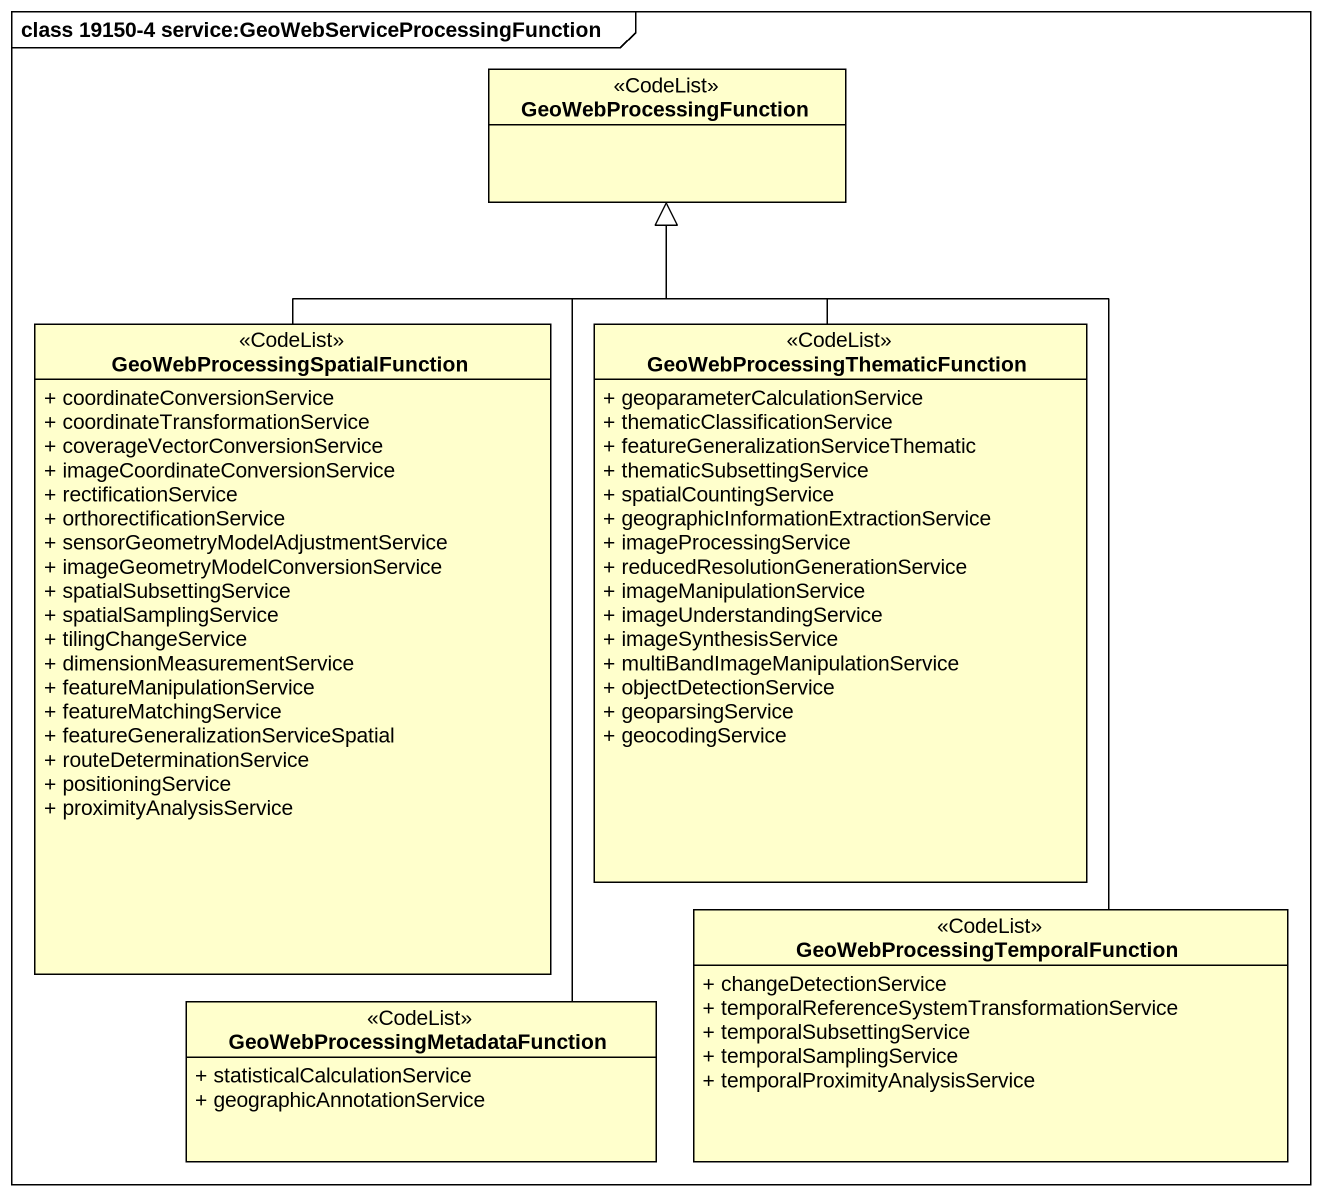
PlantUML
@startuml
mainframe class 19150-4 service:GeoWebServiceProcessingFunction
hide circle
hide empty members
skinparam classAttributeIconSize 0
class GeoWebProcessingFunction <<CodeList>>
class "GeoWebProcessingSpatialFunction" as GeoWebProcessingSpatialFunct <<CodeList>> {
  + coordinateConversionService
  + coordinateTransformationService
  + coverageVectorConversionService
  + imageCoordinateConversionService
  + rectificationService
  + orthorectificationService
  + sensorGeometryModelAdjustmentService
  + imageGeometryModelConversionService
  + spatialSubsettingService
  + spatialSamplingService
  + tilingChangeService
  + dimensionMeasurementService
  + featureManipulationService
  + featureMatchingService
  + featureGeneralizationServiceSpatial
  + routeDeterminationService
  + positioningService
  + proximityAnalysisService
}
class "GeoWebProcessingThematicFunction" as GeoWebProcessingThematicFunc <<CodeList>> {
  + geoparameterCalculationService
  + thematicClassificationService
  + featureGeneralizationServiceThematic
  + thematicSubsettingService
  + spatialCountingService
  + geographicInformationExtractionService
  + imageProcessingService
  + reducedResolutionGenerationService
  + imageManipulationService
  + imageUnderstandingService
  + imageSynthesisService
  + multiBandImageManipulationService
  + objectDetectionService
  + geoparsingService
  + geocodingService
}
class "GeoWebProcessingTemporalFunction" as GeoWebProcessingTemporalFunc <<CodeList>> {
  + changeDetectionService
  + temporalReferenceSystemTransformationService
  + temporalSubsettingService
  + temporalSamplingService
  + temporalProximityAnalysisService
}
class "GeoWebProcessingMetadataFunction" as GeoWebProcessingMetadataFunc <<CodeList>> {
  + statisticalCalculationService
  + geographicAnnotationService
}
GeoWebProcessingSpatialFunct -up-|> GeoWebProcessingFunction
GeoWebProcessingThematicFunc -up-|> GeoWebProcessingFunction
GeoWebProcessingTemporalFunc -up-|> GeoWebProcessingFunction
GeoWebProcessingMetadataFunc -up-|> GeoWebProcessingFunction
@enduml
